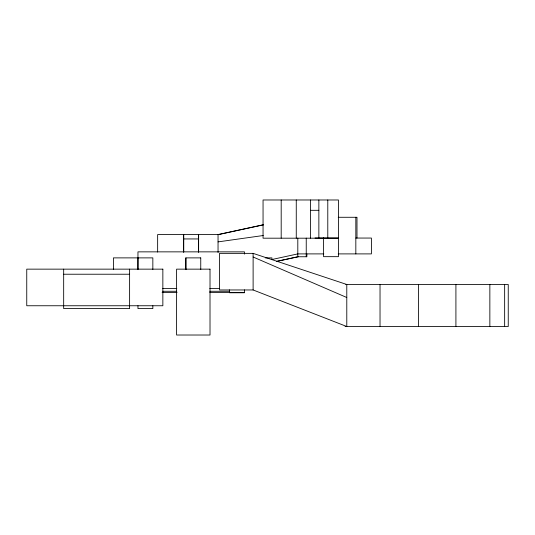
<?xml version="1.0" encoding="UTF-8"?>
<svg xmlns="http://www.w3.org/2000/svg" width="535" height="535" viewBox="0 0 535 535"><rect width="100%" height="100%" fill="white"/><g stroke="black" fill="none" stroke-linecap="round" stroke-linejoin="round"><path stroke-width="0.8" d="M185.866 269.573L185.872 257.883L200.752 257.883M137.963 257.883L137.943 269.433L137.963 251.858L244.428 251.858L244.428 254.118M263.621 224.693L218.046 234.571L218.046 252.466M263.334 224.874L218.574 234.571L157.644 234.571L157.644 252.045M271.76 259.542L297.808 253.898L323.802 253.898M276.649 261.334L297.808 256.753L306.856 256.753L306.856 253.898M277.17 261.334L298.336 256.753M218.046 241.887L263.274 235.514M310.414 210.309L318.86 210.309M338.227 217.284L356.985 217.284L356.985 238.055M315.028 237.981L338.454 237.981M355.829 238.055L371.404 238.055L371.404 253.898L338.227 253.898M338.454 238.189L263.053 238.189L263.053 199.983L338.454 199.983L338.454 256.666L323.575 256.666L323.575 237.433M183.752 238.938L198.632 238.938M253.115 253.363L219.531 253.363L219.531 289.963L253.115 289.963L346.787 326.517L346.787 284.486L253.115 253.363L253.115 289.963M265.26 257.883L271.927 257.883L271.927 259.535M63.672 274.228L129.61 274.228M345.791 284.486L508.25 284.486L508.25 326.517L345.035 326.517M162.754 288.465L176.791 288.465M209.8 288.465L219.678 288.465M162.754 291.274L176.791 291.274M209.8 291.274L229.548 291.274M162.105 292.391L177.092 292.391M209.8 292.391L244.428 292.391M253.115 257.001L346.787 297.507M504.645 284.486L504.645 326.517M489.853 284.486L489.853 326.517M455.914 284.486L455.914 326.517M418.49 284.486L418.49 326.517M380.031 284.486L380.031 326.517M355.829 217.284L355.829 253.898M327.788 199.983L327.788 238.189M318.86 199.983L318.86 238.189M310.414 199.983L310.414 238.189M306.241 238.088L306.241 256.753M297.808 238.122L297.808 256.753M296.263 199.983L296.263 238.189M281.189 199.983L281.189 238.189M244.428 289.87L244.428 292.765L229.548 292.765L229.548 289.87M200.752 257.883L200.752 269.573M198.632 234.571L198.632 252.166M198.431 234.571L198.431 252.045M185.872 257.883L185.872 269.573M183.752 234.571L183.752 252.166M183.599 234.571L183.599 252.045M152.843 269.459L152.843 257.883L113.413 257.883L113.413 269.459M152.843 305.752L152.843 308.595L137.963 308.595L137.963 305.752M129.61 269.145L129.61 308.595L63.672 308.595L63.672 269.145M162.854 269.145L26.75 269.145L26.75 305.752L162.854 305.752L162.854 269.145M210.014 269.145L176.603 269.145L176.603 335.017L210.014 335.017L210.014 269.145"/></g></svg>
